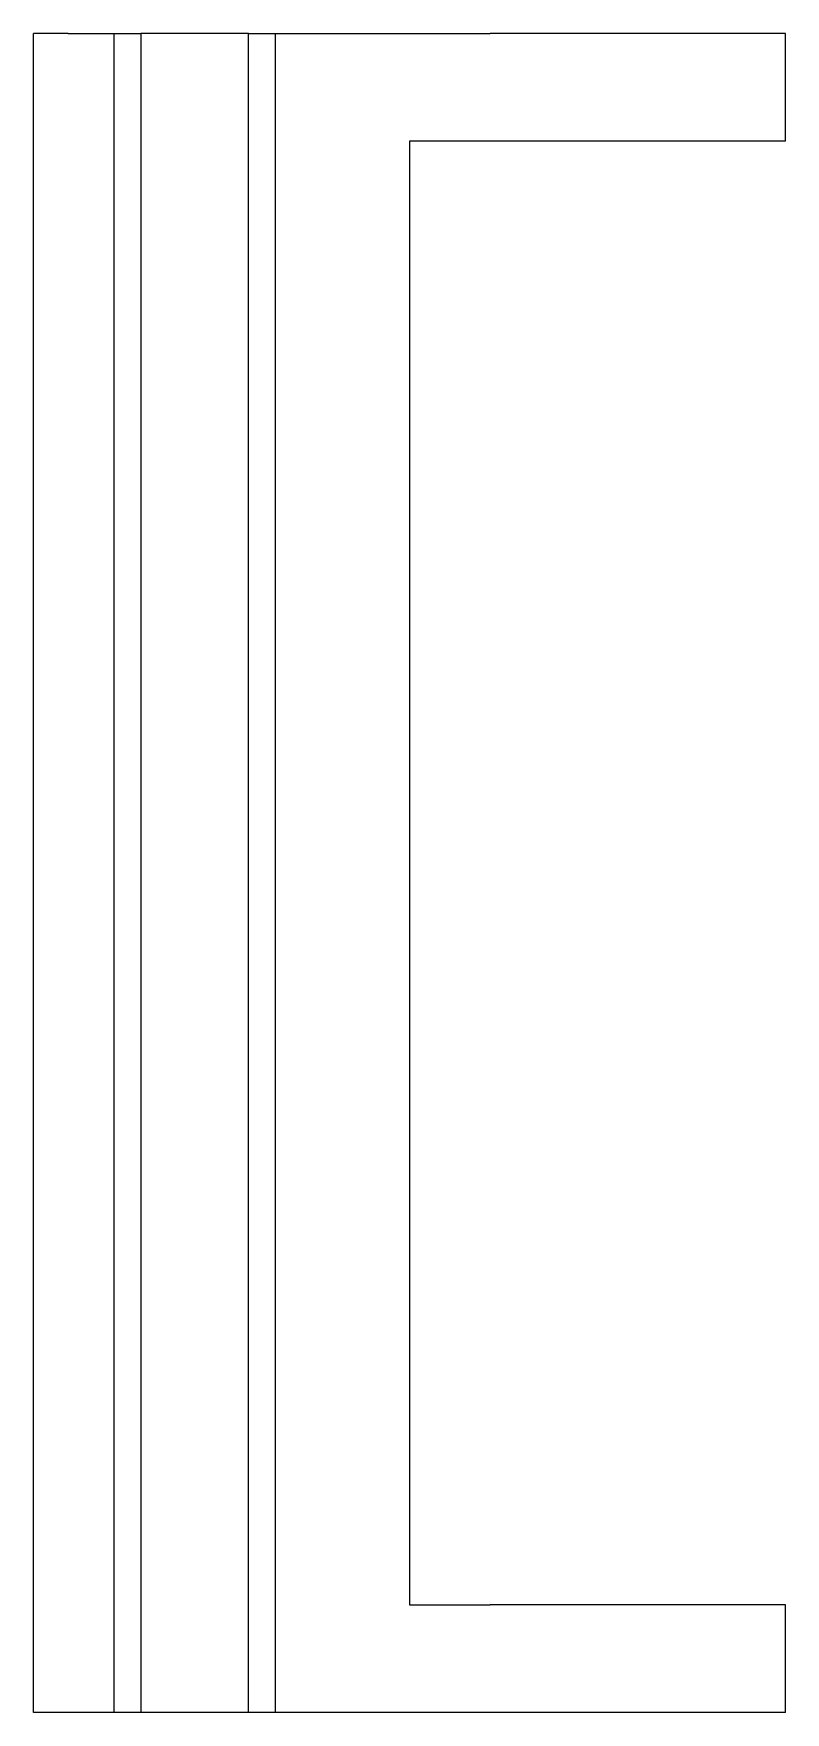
# Model space of a CAD drawing. Header units: metres. Extents: x -28 to 0, y -62.5 to 0.
import ezdxf

# ---------------------------------------------------------------- set-up
doc = ezdxf.new("R2010")
doc.units = ezdxf.units.M

msp = doc.modelspace()

# ---------------------------------------------------------------- linework, layer by layer
for points in [[(-28, -62.5), (-28, -61.25), (-28, -60), (-28, -58.75), (-28, -57.5), (-28, -56.25), (-28, -55), (-28, -53.75), (-28, -52.5), (-28, -51.25), (-28, -50), (-28, -48.75), (-28, -47.5), (-28, -46.25), (-28, -45), (-28, -43.75), (-28, -42.5), (-28, -41.25), (-28, -40), (-28, -38.75), (-28, -37.5), (-28, -36.25), (-28, -35), (-28, -33.75), (-28, -32.5), (-28, -31.25), (-28, -30), (-28, -28.75), (-28, -27.5), (-28, -26.25), (-28, -25), (-28, -23.75), (-28, -22.5), (-28, -21.25), (-28, -20), (-28, -18.75), (-28, -17.5), (-28, -16.25), (-28, -15), (-28, -13.75), (-28, -12.5), (-28, -11.25), (-28, -10), (-28, -8.75), (-28, -7.5), (-28, -6.25), (-28, -5), (-28, -3.75), (-28, -2.5), (-28, -1.25), (-28, 0)], [(-26.714, 0), (-26.762, 0), (-26.81, 0), (-26.858, 0), (-26.905, 0), (-26.95, 0), (-26.995, 0), (-27.04, 0), (-27.082, 0), (-27.123, 0), (-27.165, 0), (-27.206, 0), (-27.244, 0), (-27.283, 0), (-27.321, 0), (-27.357, 0), (-27.392, 0), (-27.427, 0), (-27.461, 0), (-27.493, 0), (-27.524, 0), (-27.556, 0), (-27.586, 0), (-27.613, 0), (-27.641, 0), (-27.669, 0), (-27.694, 0), (-27.718, 0), (-27.743, 0), (-27.765, 0), (-27.786, 0), (-27.807, 0), (-27.828, 0), (-27.845, 0), (-27.862, 0), (-27.879, 0), (-27.895, 0), (-27.908, 0), (-27.922, 0), (-27.935, 0), (-27.946, 0), (-27.955, 0), (-27.965, 0), (-27.974, 0), (-27.979, 0), (-27.985, 0), (-27.991, 0), (-27.994, 0), (-27.996, 0), (-27.998, 0), (-28, 0)], [(-26.714, 0), (-26.65, 0), (-26.586, 0), (-26.522, 0), (-26.46, 0), (-26.4, 0), (-26.34, 0), (-26.281, 0), (-26.224, 0), (-26.169, 0), (-26.113, 0), (-26.059, 0), (-26.008, 0), (-25.957, 0), (-25.905, 0), (-25.857, 0), (-25.811, 0), (-25.764, 0), (-25.718, 0), (-25.676, 0), (-25.634, 0), (-25.592, 0), (-25.553, 0), (-25.515, 0), (-25.478, 0), (-25.441, 0), (-25.408, 0), (-25.376, 0), (-25.343, 0), (-25.313, 0), (-25.285, 0), (-25.257, 0), (-25.23, 0), (-25.206, 0), (-25.184, 0), (-25.161, 0), (-25.14, 0), (-25.122, 0), (-25.104, 0), (-25.087, 0), (-25.073, 0), (-25.06, 0), (-25.047, 0), (-25.035, 0), (-25.028, 0), (-25.02, 0), (-25.012, 0), (-25.008, 0), (-25.005, 0), (-25.003, 0), (-25, 0)], [(-25, -62.5), (-25, -61.25), (-25, -60), (-25, -58.75), (-25, -57.5), (-25, -56.25), (-25, -55), (-25, -53.75), (-25, -52.5), (-25, -51.25), (-25, -50), (-25, -48.75), (-25, -47.5), (-25, -46.25), (-25, -45), (-25, -43.75), (-25, -42.5), (-25, -41.25), (-25, -40), (-25, -38.75), (-25, -37.5), (-25, -36.25), (-25, -35), (-25, -33.75), (-25, -32.5), (-25, -31.25), (-25, -30), (-25, -28.75), (-25, -27.5), (-25, -26.25), (-25, -25), (-25, -23.75), (-25, -22.5), (-25, -21.25), (-25, -20), (-25, -18.75), (-25, -17.5), (-25, -16.25), (-25, -15), (-25, -13.75), (-25, -12.5), (-25, -11.25), (-25, -10), (-25, -8.75), (-25, -7.5), (-25, -6.25), (-25, -5), (-25, -3.75), (-25, -2.5), (-25, -1.25), (-25, 0)], [(-25, 0), (-24.98, 0), (-24.96, 0), (-24.94, 0), (-24.92, 0), (-24.9, 0), (-24.88, 0), (-24.86, 0), (-24.84, 0), (-24.82, 0), (-24.8, 0), (-24.78, 0), (-24.76, 0), (-24.74, 0), (-24.72, 0), (-24.7, 0), (-24.68, 0), (-24.66, 0), (-24.64, 0), (-24.62, 0), (-24.6, 0), (-24.58, 0), (-24.56, 0), (-24.54, 0), (-24.52, 0), (-24.5, 0), (-24.48, 0), (-24.46, 0), (-24.44, 0), (-24.42, 0), (-24.4, 0), (-24.38, 0), (-24.36, 0), (-24.34, 0), (-24.32, 0), (-24.3, 0), (-24.28, 0), (-24.26, 0), (-24.24, 0), (-24.22, 0), (-24.2, 0), (-24.18, 0), (-24.16, 0), (-24.14, 0), (-24.12, 0), (-24.1, 0), (-24.08, 0), (-24.06, 0), (-24.04, 0), (-24.02, 0), (-24, 0)], [(-20, 0), (-20.08, 0), (-20.16, 0), (-20.24, 0), (-20.32, 0), (-20.4, 0), (-20.48, 0), (-20.56, 0), (-20.64, 0), (-20.72, 0), (-20.8, 0), (-20.88, 0), (-20.96, 0), (-21.04, 0), (-21.12, 0), (-21.2, 0), (-21.28, 0), (-21.36, 0), (-21.44, 0), (-21.52, 0), (-21.6, 0), (-21.68, 0), (-21.76, 0), (-21.84, 0), (-21.92, 0), (-22, 0), (-22.08, 0), (-22.16, 0), (-22.24, 0), (-22.32, 0), (-22.4, 0), (-22.48, 0), (-22.56, 0), (-22.64, 0), (-22.72, 0), (-22.8, 0), (-22.88, 0), (-22.96, 0), (-23.04, 0), (-23.12, 0), (-23.2, 0), (-23.28, 0), (-23.36, 0), (-23.44, 0), (-23.52, 0), (-23.6, 0), (-23.68, 0), (-23.76, 0), (-23.84, 0), (-23.92, 0), (-24, 0)], [(-24, 0), (-24, -1.25), (-24, -2.5), (-24, -3.75), (-24, -5), (-24, -6.25), (-24, -7.5), (-24, -8.75), (-24, -10), (-24, -11.25), (-24, -12.5), (-24, -13.75), (-24, -15), (-24, -16.25), (-24, -17.5), (-24, -18.75), (-24, -20), (-24, -21.25), (-24, -22.5), (-24, -23.75), (-24, -25), (-24, -26.25), (-24, -27.5), (-24, -28.75), (-24, -30), (-24, -31.25), (-24, -32.5), (-24, -33.75), (-24, -35), (-24, -36.25), (-24, -37.5), (-24, -38.75), (-24, -40), (-24, -41.25), (-24, -42.5), (-24, -43.75), (-24, -45), (-24, -46.25), (-24, -47.5), (-24, -48.75), (-24, -50), (-24, -51.25), (-24, -52.5), (-24, -53.75), (-24, -55), (-24, -56.25), (-24, -57.5), (-24, -58.75), (-24, -60), (-24, -61.25), (-24, -62.5)], [(-20, -62.5), (-20, -61.25), (-20, -60), (-20, -58.75), (-20, -57.5), (-20, -56.25), (-20, -55), (-20, -53.75), (-20, -52.5), (-20, -51.25), (-20, -50), (-20, -48.75), (-20, -47.5), (-20, -46.25), (-20, -45), (-20, -43.75), (-20, -42.5), (-20, -41.25), (-20, -40), (-20, -38.75), (-20, -37.5), (-20, -36.25), (-20, -35), (-20, -33.75), (-20, -32.5), (-20, -31.25), (-20, -30), (-20, -28.75), (-20, -27.5), (-20, -26.25), (-20, -25), (-20, -23.75), (-20, -22.5), (-20, -21.25), (-20, -20), (-20, -18.75), (-20, -17.5), (-20, -16.25), (-20, -15), (-20, -13.75), (-20, -12.5), (-20, -11.25), (-20, -10), (-20, -8.75), (-20, -7.5), (-20, -6.25), (-20, -5), (-20, -3.75), (-20, -2.5), (-20, -1.25), (-20, 0)], [(-20, 0), (-19.98, 0), (-19.96, 0), (-19.94, 0), (-19.92, 0), (-19.9, 0), (-19.88, 0), (-19.86, 0), (-19.84, 0), (-19.82, 0), (-19.8, 0), (-19.78, 0), (-19.76, 0), (-19.74, 0), (-19.72, 0), (-19.7, 0), (-19.68, 0), (-19.66, 0), (-19.64, 0), (-19.62, 0), (-19.6, 0), (-19.58, 0), (-19.56, 0), (-19.54, 0), (-19.52, 0), (-19.5, 0), (-19.48, 0), (-19.46, 0), (-19.44, 0), (-19.42, 0), (-19.4, 0), (-19.38, 0), (-19.36, 0), (-19.34, 0), (-19.32, 0), (-19.3, 0), (-19.28, 0), (-19.26, 0), (-19.24, 0), (-19.22, 0), (-19.2, 0), (-19.18, 0), (-19.16, 0), (-19.14, 0), (-19.12, 0), (-19.1, 0), (-19.08, 0), (-19.06, 0), (-19.04, 0), (-19.02, 0), (-19, 0)], [(-19, 0), (-19, -1.25), (-19, -2.5), (-19, -3.75), (-19, -5), (-19, -6.25), (-19, -7.5), (-19, -8.75), (-19, -10), (-19, -11.25), (-19, -12.5), (-19, -13.75), (-19, -15), (-19, -16.25), (-19, -17.5), (-19, -18.75), (-19, -20), (-19, -21.25), (-19, -22.5), (-19, -23.75), (-19, -25), (-19, -26.25), (-19, -27.5), (-19, -28.75), (-19, -30), (-19, -31.25), (-19, -32.5), (-19, -33.75), (-19, -35), (-19, -36.25), (-19, -37.5), (-19, -38.75), (-19, -40), (-19, -41.25), (-19, -42.5), (-19, -43.75), (-19, -45), (-19, -46.25), (-19, -47.5), (-19, -48.75), (-19, -50), (-19, -51.25), (-19, -52.5), (-19, -53.75), (-19, -55), (-19, -56.25), (-19, -57.5), (-19, -58.75), (-19, -60), (-19, -61.25), (-19, -62.5)], [(-19, 0), (-18.986, 0), (-18.972, 0), (-18.958, 0), (-18.932, 0), (-18.89, 0), (-18.848, 0), (-18.805, 0), (-18.74, 0), (-18.67, 0), (-18.601, 0), (-18.524, 0), (-18.427, 0), (-18.331, 0), (-18.235, 0), (-18.121, 0), (-17.999, 0), (-17.878, 0), (-17.753, 0), (-17.608, 0), (-17.462, 0), (-17.317, 0), (-17.159, 0), (-16.992, 0), (-16.824, 0), (-16.657, 0), (-16.47, 0), (-16.282, 0), (-16.095, 0), (-15.9, 0), (-15.695, 0), (-15.49, 0), (-15.286, 0), (-15.068, 0), (-14.848, 0), (-14.628, 0), (-14.405, 0), (-14.173, 0), (-13.941, 0), (-13.709, 0), (-13.47, 0), (-13.228, 0), (-12.987, 0), (-12.745, 0), (-12.497, 0), (-12.249, 0), (-12.002, 0), (-11.752, 0), (-11.502, 0), (-11.251, 0), (-11, 0)], [(-5, 0), (-5.12, 0), (-5.24, 0), (-5.36, 0), (-5.48, 0), (-5.6, 0), (-5.72, 0), (-5.84, 0), (-5.96, 0), (-6.08, 0), (-6.2, 0), (-6.32, 0), (-6.44, 0), (-6.56, 0), (-6.68, 0), (-6.8, 0), (-6.92, 0), (-7.04, 0), (-7.16, 0), (-7.28, 0), (-7.4, 0), (-7.52, 0), (-7.64, 0), (-7.76, 0), (-7.88, 0), (-8, 0), (-8.12, 0), (-8.24, 0), (-8.36, 0), (-8.48, 0), (-8.6, 0), (-8.72, 0), (-8.84, 0), (-8.96, 0), (-9.08, 0), (-9.2, 0), (-9.32, 0), (-9.44, 0), (-9.56, 0), (-9.68, 0), (-9.8, 0), (-9.92, 0), (-10.04, 0), (-10.16, 0), (-10.28, 0), (-10.4, 0), (-10.52, 0), (-10.64, 0), (-10.76, 0), (-10.88, 0), (-11, 0)], [(0, 0), (-0.009, 0), (-0.018, 0), (-0.026, 0), (-0.043, 0), (-0.069, 0), (-0.095, 0), (-0.122, 0), (-0.163, 0), (-0.206, 0), (-0.25, 0), (-0.298, 0), (-0.358, 0), (-0.418, 0), (-0.478, 0), (-0.549, 0), (-0.625, 0), (-0.701, 0), (-0.779, 0), (-0.87, 0), (-0.961, 0), (-1.052, 0), (-1.151, 0), (-1.255, 0), (-1.36, 0), (-1.464, 0), (-1.582, 0), (-1.699, 0), (-1.816, 0), (-1.937, 0), (-2.065, 0), (-2.194, 0), (-2.322, 0), (-2.458, 0), (-2.595, 0), (-2.732, 0), (-2.872, 0), (-3.017, 0), (-3.162, 0), (-3.307, 0), (-3.456, 0), (-3.607, 0), (-3.758, 0), (-3.91, 0), (-4.064, 0), (-4.219, 0), (-4.374, 0), (-4.53, 0), (-4.686, 0), (-4.843, 0), (-5, 0)], [(0, -4), (0, -3.92), (0, -3.84), (0, -3.76), (0, -3.68), (0, -3.6), (0, -3.52), (0, -3.44), (0, -3.36), (0, -3.28), (0, -3.2), (0, -3.12), (0, -3.04), (0, -2.96), (0, -2.88), (0, -2.8), (0, -2.72), (0, -2.64), (0, -2.56), (0, -2.48), (0, -2.4), (0, -2.32), (0, -2.24), (0, -2.16), (0, -2.08), (0, -2), (0, -1.92), (0, -1.84), (0, -1.76), (0, -1.68), (0, -1.6), (0, -1.52), (0, -1.44), (0, -1.36), (0, -1.28), (0, -1.2), (0, -1.12), (0, -1.04), (0, -0.96), (0, -0.88), (0, -0.8), (0, -0.72), (0, -0.64), (0, -0.56), (0, -0.48), (0, -0.4), (0, -0.32), (0, -0.24), (0, -0.16), (0, -0.08), (0, 0)], [(-11, -4), (-11.061, -4), (-11.123, -4), (-11.184, -4), (-11.246, -4), (-11.307, -4), (-11.369, -4), (-11.43, -4), (-11.492, -4), (-11.553, -4), (-11.614, -4), (-11.676, -4), (-11.737, -4), (-11.798, -4), (-11.859, -4), (-11.92, -4), (-11.981, -4), (-12.043, -4), (-12.104, -4), (-12.164, -4), (-12.225, -4), (-12.286, -4), (-12.347, -4), (-12.407, -4), (-12.468, -4), (-12.528, -4), (-12.588, -4), (-12.649, -4), (-12.709, -4), (-12.769, -4), (-12.829, -4), (-12.888, -4), (-12.948, -4), (-13.008, -4), (-13.067, -4), (-13.127, -4), (-13.186, -4), (-13.245, -4), (-13.304, -4), (-13.363, -4), (-13.421, -4), (-13.48, -4), (-13.538, -4), (-13.597, -4), (-13.655, -4), (-13.713, -4), (-13.77, -4), (-13.828, -4), (-13.885, -4), (-13.943, -4), (-14, -4)], [(-14, -4), (-14, -5.09), (-14, -6.18), (-14, -7.27), (-14, -8.36), (-14, -9.45), (-14, -10.54), (-14, -11.63), (-14, -12.72), (-14, -13.81), (-14, -14.9), (-14, -15.99), (-14, -17.08), (-14, -18.17), (-14, -19.26), (-14, -20.35), (-14, -21.44), (-14, -22.53), (-14, -23.62), (-14, -24.71), (-14, -25.8), (-14, -26.89), (-14, -27.98), (-14, -29.07), (-14, -30.16), (-14, -31.25), (-14, -32.34), (-14, -33.43), (-14, -34.52), (-14, -35.61), (-14, -36.7), (-14, -37.79), (-14, -38.88), (-14, -39.97), (-14, -41.06), (-14, -42.15), (-14, -43.24), (-14, -44.33), (-14, -45.42), (-14, -46.51), (-14, -47.6), (-14, -48.69), (-14, -49.78), (-14, -50.87), (-14, -51.96), (-14, -53.05), (-14, -54.14), (-14, -55.23), (-14, -56.32), (-14, -57.41), (-14, -58.5)], [(-5, -4), (-5.12, -4), (-5.24, -4), (-5.36, -4), (-5.48, -4), (-5.6, -4), (-5.72, -4), (-5.84, -4), (-5.96, -4), (-6.08, -4), (-6.2, -4), (-6.32, -4), (-6.44, -4), (-6.56, -4), (-6.68, -4), (-6.8, -4), (-6.92, -4), (-7.04, -4), (-7.16, -4), (-7.28, -4), (-7.4, -4), (-7.52, -4), (-7.64, -4), (-7.76, -4), (-7.88, -4), (-8, -4), (-8.12, -4), (-8.24, -4), (-8.36, -4), (-8.48, -4), (-8.6, -4), (-8.72, -4), (-8.84, -4), (-8.96, -4), (-9.08, -4), (-9.2, -4), (-9.32, -4), (-9.44, -4), (-9.56, -4), (-9.68, -4), (-9.8, -4), (-9.92, -4), (-10.04, -4), (-10.16, -4), (-10.28, -4), (-10.4, -4), (-10.52, -4), (-10.64, -4), (-10.76, -4), (-10.88, -4), (-11, -4)], [(0, -4), (-0.009, -4), (-0.018, -4), (-0.026, -4), (-0.043, -4), (-0.069, -4), (-0.095, -4), (-0.122, -4), (-0.163, -4), (-0.206, -4), (-0.25, -4), (-0.298, -4), (-0.358, -4), (-0.418, -4), (-0.478, -4), (-0.549, -4), (-0.625, -4), (-0.701, -4), (-0.779, -4), (-0.87, -4), (-0.961, -4), (-1.052, -4), (-1.151, -4), (-1.255, -4), (-1.36, -4), (-1.464, -4), (-1.582, -4), (-1.699, -4), (-1.816, -4), (-1.937, -4), (-2.065, -4), (-2.194, -4), (-2.322, -4), (-2.458, -4), (-2.595, -4), (-2.732, -4), (-2.872, -4), (-3.017, -4), (-3.162, -4), (-3.307, -4), (-3.456, -4), (-3.607, -4), (-3.758, -4), (-3.91, -4), (-4.064, -4), (-4.219, -4), (-4.374, -4), (-4.53, -4), (-4.686, -4), (-4.843, -4), (-5, -4)], [(-14, -58.5), (-13.943, -58.5), (-13.885, -58.5), (-13.828, -58.5), (-13.77, -58.5), (-13.713, -58.5), (-13.655, -58.5), (-13.597, -58.5), (-13.538, -58.5), (-13.48, -58.5), (-13.421, -58.5), (-13.363, -58.5), (-13.304, -58.5), (-13.245, -58.5), (-13.186, -58.5), (-13.127, -58.5), (-13.067, -58.5), (-13.008, -58.5), (-12.948, -58.5), (-12.888, -58.5), (-12.829, -58.5), (-12.769, -58.5), (-12.709, -58.5), (-12.649, -58.5), (-12.588, -58.5), (-12.528, -58.5), (-12.468, -58.5), (-12.407, -58.5), (-12.347, -58.5), (-12.286, -58.5), (-12.225, -58.5), (-12.164, -58.5), (-12.104, -58.5), (-12.043, -58.5), (-11.981, -58.5), (-11.92, -58.5), (-11.859, -58.5), (-11.798, -58.5), (-11.737, -58.5), (-11.676, -58.5), (-11.614, -58.5), (-11.553, -58.5), (-11.492, -58.5), (-11.43, -58.5), (-11.369, -58.5), (-11.307, -58.5), (-11.246, -58.5), (-11.184, -58.5), (-11.123, -58.5), (-11.061, -58.5), (-11, -58.5)], [(-5, -58.5), (-5.12, -58.5), (-5.24, -58.5), (-5.36, -58.5), (-5.48, -58.5), (-5.6, -58.5), (-5.72, -58.5), (-5.84, -58.5), (-5.96, -58.5), (-6.08, -58.5), (-6.2, -58.5), (-6.32, -58.5), (-6.44, -58.5), (-6.56, -58.5), (-6.68, -58.5), (-6.8, -58.5), (-6.92, -58.5), (-7.04, -58.5), (-7.16, -58.5), (-7.28, -58.5), (-7.4, -58.5), (-7.52, -58.5), (-7.64, -58.5), (-7.76, -58.5), (-7.88, -58.5), (-8, -58.5), (-8.12, -58.5), (-8.24, -58.5), (-8.36, -58.5), (-8.48, -58.5), (-8.6, -58.5), (-8.72, -58.5), (-8.84, -58.5), (-8.96, -58.5), (-9.08, -58.5), (-9.2, -58.5), (-9.32, -58.5), (-9.44, -58.5), (-9.56, -58.5), (-9.68, -58.5), (-9.8, -58.5), (-9.92, -58.5), (-10.04, -58.5), (-10.16, -58.5), (-10.28, -58.5), (-10.4, -58.5), (-10.52, -58.5), (-10.64, -58.5), (-10.76, -58.5), (-10.88, -58.5), (-11, -58.5)], [(0, -58.5), (-0.009, -58.5), (-0.018, -58.5), (-0.026, -58.5), (-0.043, -58.5), (-0.069, -58.5), (-0.095, -58.5), (-0.122, -58.5), (-0.163, -58.5), (-0.206, -58.5), (-0.25, -58.5), (-0.298, -58.5), (-0.358, -58.5), (-0.418, -58.5), (-0.478, -58.5), (-0.549, -58.5), (-0.625, -58.5), (-0.701, -58.5), (-0.779, -58.5), (-0.87, -58.5), (-0.961, -58.5), (-1.052, -58.5), (-1.151, -58.5), (-1.255, -58.5), (-1.36, -58.5), (-1.464, -58.5), (-1.582, -58.5), (-1.699, -58.5), (-1.816, -58.5), (-1.937, -58.5), (-2.065, -58.5), (-2.194, -58.5), (-2.322, -58.5), (-2.458, -58.5), (-2.595, -58.5), (-2.732, -58.5), (-2.872, -58.5), (-3.017, -58.5), (-3.162, -58.5), (-3.307, -58.5), (-3.456, -58.5), (-3.607, -58.5), (-3.758, -58.5), (-3.91, -58.5), (-4.064, -58.5), (-4.219, -58.5), (-4.374, -58.5), (-4.53, -58.5), (-4.686, -58.5), (-4.843, -58.5), (-5, -58.5)], [(0, -62.5), (0, -62.42), (0, -62.34), (0, -62.26), (0, -62.18), (0, -62.1), (0, -62.02), (0, -61.94), (0, -61.86), (0, -61.78), (0, -61.7), (0, -61.62), (0, -61.54), (0, -61.46), (0, -61.38), (0, -61.3), (0, -61.22), (0, -61.14), (0, -61.06), (0, -60.98), (0, -60.9), (0, -60.82), (0, -60.74), (0, -60.66), (0, -60.58), (0, -60.5), (0, -60.42), (0, -60.34), (0, -60.26), (0, -60.18), (0, -60.1), (0, -60.02), (0, -59.94), (0, -59.86), (0, -59.78), (0, -59.7), (0, -59.62), (0, -59.54), (0, -59.46), (0, -59.38), (0, -59.3), (0, -59.22), (0, -59.14), (0, -59.06), (0, -58.98), (0, -58.9), (0, -58.82), (0, -58.74), (0, -58.66), (0, -58.58), (0, -58.5)], [(-26.714, -62.5), (-26.762, -62.5), (-26.81, -62.5), (-26.858, -62.5), (-26.905, -62.5), (-26.95, -62.5), (-26.995, -62.5), (-27.04, -62.5), (-27.082, -62.5), (-27.123, -62.5), (-27.165, -62.5), (-27.206, -62.5), (-27.244, -62.5), (-27.283, -62.5), (-27.321, -62.5), (-27.357, -62.5), (-27.392, -62.5), (-27.427, -62.5), (-27.461, -62.5), (-27.493, -62.5), (-27.524, -62.5), (-27.556, -62.5), (-27.586, -62.5), (-27.613, -62.5), (-27.641, -62.5), (-27.669, -62.5), (-27.694, -62.5), (-27.718, -62.5), (-27.743, -62.5), (-27.765, -62.5), (-27.786, -62.5), (-27.807, -62.5), (-27.828, -62.5), (-27.845, -62.5), (-27.862, -62.5), (-27.879, -62.5), (-27.895, -62.5), (-27.908, -62.5), (-27.922, -62.5), (-27.935, -62.5), (-27.946, -62.5), (-27.955, -62.5), (-27.965, -62.5), (-27.974, -62.5), (-27.979, -62.5), (-27.985, -62.5), (-27.991, -62.5), (-27.994, -62.5), (-27.996, -62.5), (-27.998, -62.5), (-28, -62.5)], [(-25, -62.5), (-25.003, -62.5), (-25.005, -62.5), (-25.008, -62.5), (-25.012, -62.5), (-25.02, -62.5), (-25.028, -62.5), (-25.035, -62.5), (-25.047, -62.5), (-25.06, -62.5), (-25.073, -62.5), (-25.087, -62.5), (-25.104, -62.5), (-25.122, -62.5), (-25.14, -62.5), (-25.161, -62.5), (-25.184, -62.5), (-25.206, -62.5), (-25.23, -62.5), (-25.257, -62.5), (-25.285, -62.5), (-25.313, -62.5), (-25.343, -62.5), (-25.376, -62.5), (-25.408, -62.5), (-25.441, -62.5), (-25.478, -62.5), (-25.515, -62.5), (-25.553, -62.5), (-25.592, -62.5), (-25.634, -62.5), (-25.676, -62.5), (-25.718, -62.5), (-25.764, -62.5), (-25.811, -62.5), (-25.857, -62.5), (-25.905, -62.5), (-25.957, -62.5), (-26.008, -62.5), (-26.059, -62.5), (-26.113, -62.5), (-26.169, -62.5), (-26.224, -62.5), (-26.281, -62.5), (-26.34, -62.5), (-26.4, -62.5), (-26.46, -62.5), (-26.522, -62.5), (-26.586, -62.5), (-26.65, -62.5), (-26.714, -62.5)], [(-24, -62.5), (-24.02, -62.5), (-24.04, -62.5), (-24.06, -62.5), (-24.08, -62.5), (-24.1, -62.5), (-24.12, -62.5), (-24.14, -62.5), (-24.16, -62.5), (-24.18, -62.5), (-24.2, -62.5), (-24.22, -62.5), (-24.24, -62.5), (-24.26, -62.5), (-24.28, -62.5), (-24.3, -62.5), (-24.32, -62.5), (-24.34, -62.5), (-24.36, -62.5), (-24.38, -62.5), (-24.4, -62.5), (-24.42, -62.5), (-24.44, -62.5), (-24.46, -62.5), (-24.48, -62.5), (-24.5, -62.5), (-24.52, -62.5), (-24.54, -62.5), (-24.56, -62.5), (-24.58, -62.5), (-24.6, -62.5), (-24.62, -62.5), (-24.64, -62.5), (-24.66, -62.5), (-24.68, -62.5), (-24.7, -62.5), (-24.72, -62.5), (-24.74, -62.5), (-24.76, -62.5), (-24.78, -62.5), (-24.8, -62.5), (-24.82, -62.5), (-24.84, -62.5), (-24.86, -62.5), (-24.88, -62.5), (-24.9, -62.5), (-24.92, -62.5), (-24.94, -62.5), (-24.96, -62.5), (-24.98, -62.5), (-25, -62.5)], [(-20, -62.5), (-20.08, -62.5), (-20.16, -62.5), (-20.24, -62.5), (-20.32, -62.5), (-20.4, -62.5), (-20.48, -62.5), (-20.56, -62.5), (-20.64, -62.5), (-20.72, -62.5), (-20.8, -62.5), (-20.88, -62.5), (-20.96, -62.5), (-21.04, -62.5), (-21.12, -62.5), (-21.2, -62.5), (-21.28, -62.5), (-21.36, -62.5), (-21.44, -62.5), (-21.52, -62.5), (-21.6, -62.5), (-21.68, -62.5), (-21.76, -62.5), (-21.84, -62.5), (-21.92, -62.5), (-22, -62.5), (-22.08, -62.5), (-22.16, -62.5), (-22.24, -62.5), (-22.32, -62.5), (-22.4, -62.5), (-22.48, -62.5), (-22.56, -62.5), (-22.64, -62.5), (-22.72, -62.5), (-22.8, -62.5), (-22.88, -62.5), (-22.96, -62.5), (-23.04, -62.5), (-23.12, -62.5), (-23.2, -62.5), (-23.28, -62.5), (-23.36, -62.5), (-23.44, -62.5), (-23.52, -62.5), (-23.6, -62.5), (-23.68, -62.5), (-23.76, -62.5), (-23.84, -62.5), (-23.92, -62.5), (-24, -62.5)], [(-19, -62.5), (-19.02, -62.5), (-19.04, -62.5), (-19.06, -62.5), (-19.08, -62.5), (-19.1, -62.5), (-19.12, -62.5), (-19.14, -62.5), (-19.16, -62.5), (-19.18, -62.5), (-19.2, -62.5), (-19.22, -62.5), (-19.24, -62.5), (-19.26, -62.5), (-19.28, -62.5), (-19.3, -62.5), (-19.32, -62.5), (-19.34, -62.5), (-19.36, -62.5), (-19.38, -62.5), (-19.4, -62.5), (-19.42, -62.5), (-19.44, -62.5), (-19.46, -62.5), (-19.48, -62.5), (-19.5, -62.5), (-19.52, -62.5), (-19.54, -62.5), (-19.56, -62.5), (-19.58, -62.5), (-19.6, -62.5), (-19.62, -62.5), (-19.64, -62.5), (-19.66, -62.5), (-19.68, -62.5), (-19.7, -62.5), (-19.72, -62.5), (-19.74, -62.5), (-19.76, -62.5), (-19.78, -62.5), (-19.8, -62.5), (-19.82, -62.5), (-19.84, -62.5), (-19.86, -62.5), (-19.88, -62.5), (-19.9, -62.5), (-19.92, -62.5), (-19.94, -62.5), (-19.96, -62.5), (-19.98, -62.5), (-20, -62.5)], [(-11, -62.5), (-11.251, -62.5), (-11.502, -62.5), (-11.752, -62.5), (-12.002, -62.5), (-12.249, -62.5), (-12.497, -62.5), (-12.745, -62.5), (-12.987, -62.5), (-13.228, -62.5), (-13.47, -62.5), (-13.709, -62.5), (-13.941, -62.5), (-14.173, -62.5), (-14.405, -62.5), (-14.628, -62.5), (-14.848, -62.5), (-15.068, -62.5), (-15.286, -62.5), (-15.49, -62.5), (-15.695, -62.5), (-15.9, -62.5), (-16.095, -62.5), (-16.282, -62.5), (-16.47, -62.5), (-16.657, -62.5), (-16.824, -62.5), (-16.992, -62.5), (-17.159, -62.5), (-17.317, -62.5), (-17.462, -62.5), (-17.608, -62.5), (-17.753, -62.5), (-17.878, -62.5), (-17.999, -62.5), (-18.121, -62.5), (-18.235, -62.5), (-18.331, -62.5), (-18.427, -62.5), (-18.524, -62.5), (-18.601, -62.5), (-18.67, -62.5), (-18.74, -62.5), (-18.805, -62.5), (-18.848, -62.5), (-18.89, -62.5), (-18.932, -62.5), (-18.958, -62.5), (-18.972, -62.5), (-18.986, -62.5), (-19, -62.5)], [(-5, -62.5), (-5.12, -62.5), (-5.24, -62.5), (-5.36, -62.5), (-5.48, -62.5), (-5.6, -62.5), (-5.72, -62.5), (-5.84, -62.5), (-5.96, -62.5), (-6.08, -62.5), (-6.2, -62.5), (-6.32, -62.5), (-6.44, -62.5), (-6.56, -62.5), (-6.68, -62.5), (-6.8, -62.5), (-6.92, -62.5), (-7.04, -62.5), (-7.16, -62.5), (-7.28, -62.5), (-7.4, -62.5), (-7.52, -62.5), (-7.64, -62.5), (-7.76, -62.5), (-7.88, -62.5), (-8, -62.5), (-8.12, -62.5), (-8.24, -62.5), (-8.36, -62.5), (-8.48, -62.5), (-8.6, -62.5), (-8.72, -62.5), (-8.84, -62.5), (-8.96, -62.5), (-9.08, -62.5), (-9.2, -62.5), (-9.32, -62.5), (-9.44, -62.5), (-9.56, -62.5), (-9.68, -62.5), (-9.8, -62.5), (-9.92, -62.5), (-10.04, -62.5), (-10.16, -62.5), (-10.28, -62.5), (-10.4, -62.5), (-10.52, -62.5), (-10.64, -62.5), (-10.76, -62.5), (-10.88, -62.5), (-11, -62.5)], [(0, -62.5), (-0.009, -62.5), (-0.018, -62.5), (-0.026, -62.5), (-0.043, -62.5), (-0.069, -62.5), (-0.095, -62.5), (-0.122, -62.5), (-0.163, -62.5), (-0.206, -62.5), (-0.25, -62.5), (-0.298, -62.5), (-0.358, -62.5), (-0.418, -62.5), (-0.478, -62.5), (-0.549, -62.5), (-0.625, -62.5), (-0.701, -62.5), (-0.779, -62.5), (-0.87, -62.5), (-0.961, -62.5), (-1.052, -62.5), (-1.151, -62.5), (-1.255, -62.5), (-1.36, -62.5), (-1.464, -62.5), (-1.582, -62.5), (-1.699, -62.5), (-1.816, -62.5), (-1.937, -62.5), (-2.065, -62.5), (-2.194, -62.5), (-2.322, -62.5), (-2.458, -62.5), (-2.595, -62.5), (-2.732, -62.5), (-2.872, -62.5), (-3.017, -62.5), (-3.162, -62.5), (-3.307, -62.5), (-3.456, -62.5), (-3.607, -62.5), (-3.758, -62.5), (-3.91, -62.5), (-4.064, -62.5), (-4.219, -62.5), (-4.374, -62.5), (-4.53, -62.5), (-4.686, -62.5), (-4.843, -62.5), (-5, -62.5)]]:
    msp.add_lwpolyline(points)

doc.saveas('drawing.dxf')
